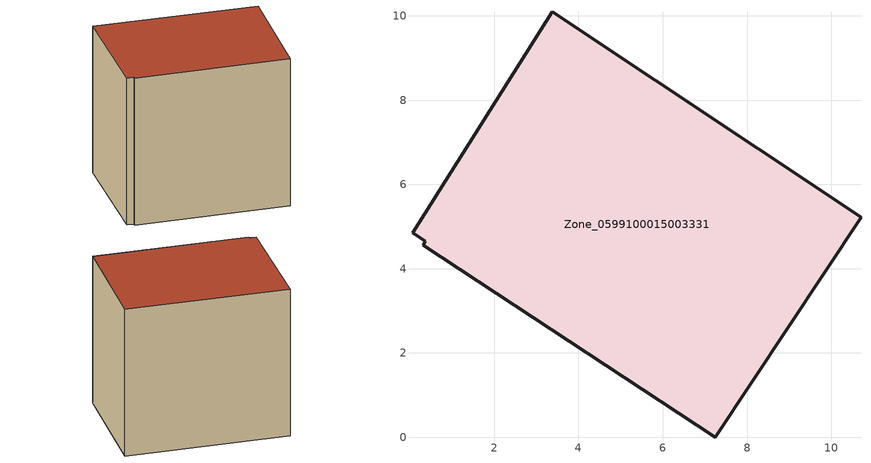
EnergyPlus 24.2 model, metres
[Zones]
Zone_0599100015003331
 floor ground (C_G): 0.31,4.56 0.37,4.65 0.06,4.85 3.38,10.1 10.71,5.22 7.25,0 z0.96
 wall outside (C_F): 7.25,0 10.71,5.22 3.38,10.1 0.06,4.85 0.37,4.65 0.31,4.56 7.25,0 z0.96:9.39
 roof outside (C_R): 0.37,4.65 0.31,4.56 7.25,0 10.71,5.22 3.38,10.1 0.06,4.85 z9.39
[BUILDING]
Pand.0599100015003331: North Axis=0; Terrain=City; Loads Convergence Tolerance Value=0.04; Temperature Convergence Tolerance Value=0.4; Solar Distribution=FullExterior; Maximum Number of Warmup Days=25; Minimum Number of Warmup Days=1
[Site:Location]
Rotterdam.The.Hague.AP_ZH_NLD Design_Conditions: Latitude=51.96; Longitude=4.45; Time Zone=1; Elevation=-4.5
[SITE:GROUNDTEMPERATURE:BUILDINGSURFACE]
18, 18, 18, 18, 18, 18, 18, 18, 18, 18, 18, 18
[MATERIAL] Thermal Absorptance=0.9; Solar Absorptance=0.7; Visible Absorptance=0.7
Name | Roughness | Thickness | Conductivity | Density | Specific Heat
G.TC.1975-1991 | MediumSmooth | 0.15 | 0.288461 | 540 | 1210
F.TC.1975-1991 | Rough | 0.3 | 0.230769 | 1920 | 840
R.TC.1975-1991 | MediumRough | 0.2 | 0.153846 | 1500 | 1000
[CONSTRUCTION]
C_G: G.TC.1975-1991
C_F: F.TC.1975-1991
C_R: R.TC.1975-1991
[ZONE]
Zone_0599100015003331: Type=1; Multiplier=1; Ceiling Height=Autocalculate; Volume=Autocalculate; Floor Area=autocalculate; Part of Total Floor Area=Yes
[ZONEINFILTRATION:DESIGNFLOWRATE]
Infil_Zone_0599100015003331: Zone or ZoneList or Space or SpaceList=Zone_0599100015003331; Schedule=AlwaysOn; Design Flow Rate Calculation Method=Flow/Area; Flow Rate per Floor Area=0.003; Constant Term Coefficient=1; Temperature Term Coefficient=0; Velocity Term Coefficient=0; Velocity Squared Term Coefficient=0
[HVACTEMPLATE:ZONE:IDEALLOADSAIRSYSTEM]
Zone_0599100015003331: Maximum Heating Supply Air Temperature=50; Minimum Cooling Supply Air Temperature=13; Maximum Heating Supply Air Humidity Ratio=0.0156; Minimum Cooling Supply Air Humidity Ratio=0.0077; Heating Limit=NoLimit; Cooling Limit=NoLimit; Dehumidification Control Type=ConstantSensibleHeatRatio; Cooling Sensible Heat Ratio=0.7; Dehumidification Setpoint=60; Humidification Control Type=None; Humidification Setpoint=30; Outdoor Air Method=None; Outdoor Air Flow Rate per Person=0.00944; Outdoor Air Flow Rate per Zone Floor Area=0; Outdoor Air Flow Rate per Zone=0; Demand Controlled Ventilation Type=None; Outdoor Air Economizer Type=NoEconomizer; Heat Recovery Type=None; Sensible Heat Recovery Effectiveness=0.7; Latent Heat Recovery Effectiveness=0.65
[ZONECONTROL:THERMOSTAT]
ThermostatControl_Zone_0599100015003331: Zone or ZoneList=Zone_0599100015003331; Control Type Schedule=DualSetpointControlType; Control 1=Thermostat_Zone_0599100015003331; Temperature Difference Between Cutout And Setpoint=0
[THERMOSTATSETPOINT:DUALSETPOINT]
Thermostat_Zone_0599100015003331: Heating Setpoint Temperature Schedule=HeatingSetpoint_Zone_0599100015003331; Cooling Setpoint Temperature Schedule=CoolingSetpoint_Zone_0599100015003331
[SCHEDULE:COMPACT]
HeatingSetpoint_Zone_0599100015003331: Through: 12/31, For: AllDays, Until: 24:00, 21
CoolingSetpoint_Zone_0599100015003331: Through: 12/31, For: AllDays, Until: 24:00, 24
DualSetpointControlType: Through: 12/31, For: AllDays, Until: 24:00, 4
AlwaysOn: Through: 12/31, For: AllDays, Until: 24:00, 1
